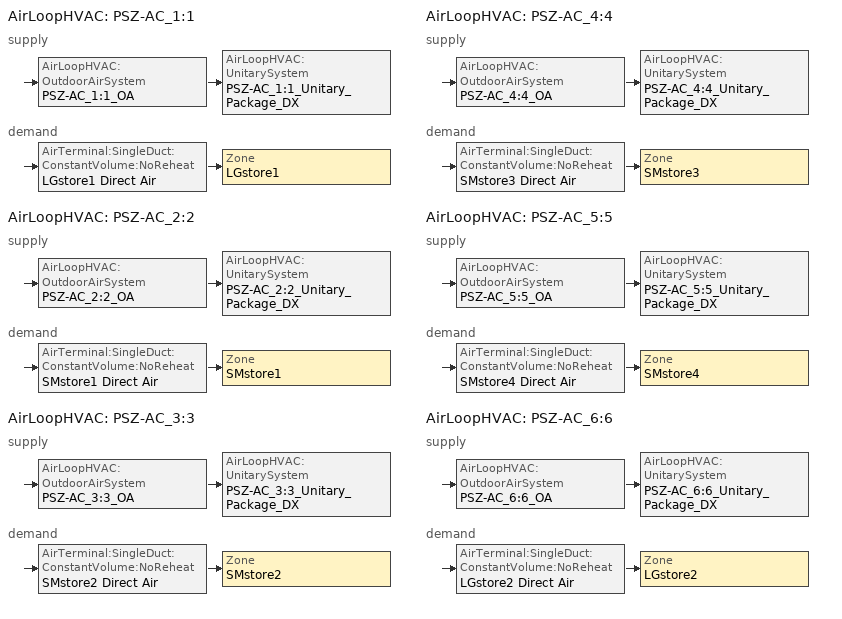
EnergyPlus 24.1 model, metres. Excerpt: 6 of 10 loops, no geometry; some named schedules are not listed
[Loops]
AirLoopHVAC 'PSZ-AC_1:1'
 supply: AirLoopHVAC:OutdoorAirSystem 'PSZ-AC_1:1_OA' > AirLoopHVAC:UnitarySystem 'PSZ-AC_1:1_Unitary_Package_DX'
 demand: AirTerminal:SingleDuct:ConstantVolume:NoReheat 'LGstore1 Direct Air' > Zone 'LGstore1'
AirLoopHVAC 'PSZ-AC_2:2'
 supply: AirLoopHVAC:OutdoorAirSystem 'PSZ-AC_2:2_OA' > AirLoopHVAC:UnitarySystem 'PSZ-AC_2:2_Unitary_Package_DX'
 demand: AirTerminal:SingleDuct:ConstantVolume:NoReheat 'SMstore1 Direct Air' > Zone 'SMstore1'
AirLoopHVAC 'PSZ-AC_3:3'
 supply: AirLoopHVAC:OutdoorAirSystem 'PSZ-AC_3:3_OA' > AirLoopHVAC:UnitarySystem 'PSZ-AC_3:3_Unitary_Package_DX'
 demand: AirTerminal:SingleDuct:ConstantVolume:NoReheat 'SMstore2 Direct Air' > Zone 'SMstore2'
AirLoopHVAC 'PSZ-AC_4:4'
 supply: AirLoopHVAC:OutdoorAirSystem 'PSZ-AC_4:4_OA' > AirLoopHVAC:UnitarySystem 'PSZ-AC_4:4_Unitary_Package_DX'
 demand: AirTerminal:SingleDuct:ConstantVolume:NoReheat 'SMstore3 Direct Air' > Zone 'SMstore3'
AirLoopHVAC 'PSZ-AC_5:5'
 supply: AirLoopHVAC:OutdoorAirSystem 'PSZ-AC_5:5_OA' > AirLoopHVAC:UnitarySystem 'PSZ-AC_5:5_Unitary_Package_DX'
 demand: AirTerminal:SingleDuct:ConstantVolume:NoReheat 'SMstore4 Direct Air' > Zone 'SMstore4'
AirLoopHVAC 'PSZ-AC_6:6'
 supply: AirLoopHVAC:OutdoorAirSystem 'PSZ-AC_6:6_OA' > AirLoopHVAC:UnitarySystem 'PSZ-AC_6:6_Unitary_Package_DX'
 demand: AirTerminal:SingleDuct:ConstantVolume:NoReheat 'LGstore2 Direct Air' > Zone 'LGstore2'
[DesignSpecification:OutdoorAir] Outdoor Air Method=Flow/Area; Outdoor Air Flow per Zone Floor Area {m3/s-m2}=0.00118103
SZ DSOA LGstore1; SZ DSOA SMstore1; SZ DSOA SMstore2; SZ DSOA SMstore3; SZ DSOA SMstore4; SZ DSOA LGstore2
[Sizing:Zone] Zone Cooling Design Supply Air Temperature Input Method=SupplyAirTemperature; Zone Cooling Design Supply Air Temperature {C}=12.8; Zone Heating Design Supply Air Temperature Input Method=SupplyAirTemperature; Zone Heating Design Supply Air Temperature {C}=40; Zone Cooling Design Supply Air Humidity Ratio {kgWater/kgDryAir}=0.007; Zone Heating Design Supply Air Humidity Ratio {kgWater/kgDryAir}=0.008; Cooling Design Air Flow Method=DesignDay; Cooling Design Air Flow Rate {m3/s}=0; Cooling Minimum Air Flow {m3/s}=0; Cooling Minimum Air Flow Fraction=0; Heating Design Air Flow Method=DesignDay; Heating Design Air Flow Rate {m3/s}=0; Account for Dedicated Outdoor Air System=No; Dedicated Outdoor Air System Control Strategy=NeutralSupplyAir; Dedicated Outdoor Air Low Setpoint Temperature for Design {C}=autosize; Dedicated Outdoor Air High Setpoint Temperature for Design {C}=autosize
Name | Design Specification Outdoor Air Object
LGstore1 | SZ DSOA LGstore1
SMstore1 | SZ DSOA SMstore1
SMstore2 | SZ DSOA SMstore2
SMstore3 | SZ DSOA SMstore3
SMstore4 | SZ DSOA SMstore4
LGstore2 | SZ DSOA LGstore2
[Sizing:System] Type of Load to Size On=Sensible; Design Outdoor Air Flow Rate {m3/s}=AUTOSIZE; Central Heating Maximum System Air Flow Ratio=1; Preheat Design Temperature {C}=7; Preheat Design Humidity Ratio {kgWater/kgDryAir}=0.008; Precool Design Temperature {C}=12.8; Precool Design Humidity Ratio {kgWater/kgDryAir}=0.008; Central Cooling Design Supply Air Temperature {C}=12.8; Central Heating Design Supply Air Temperature {C}=40; Type of Zone Sum to Use=Coincident; 100% Outdoor Air in Cooling=No; 100% Outdoor Air in Heating=No; Central Cooling Design Supply Air Humidity Ratio {kgWater/kgDryAir}=0.0085; Central Heating Design Supply Air Humidity Ratio {kgWater/kgDryAir}=0.008; Cooling Supply Air Flow Rate Method=DesignDay; Cooling Supply Air Flow Rate {m3/s}=0; Heating Supply Air Flow Rate Method=DesignDay; Heating Supply Air Flow Rate {m3/s}=0; System Outdoor Air Method=ZoneSum; Zone Maximum Outdoor Air Fraction=1; Cooling Design Capacity Method=CoolingDesignCapacity; Cooling Design Capacity {W}=autosize; Heating Design Capacity Method=HeatingDesignCapacity; Heating Design Capacity {W}=autosize; Central Cooling Capacity Control Method=OnOff
PSZ-AC_1:1; PSZ-AC_2:2; PSZ-AC_3:3; PSZ-AC_4:4; PSZ-AC_5:5; PSZ-AC_6:6
[ZoneControl:Thermostat] Control Type Schedule=Dual Zone Control Type Sched
Name | Zone or ZoneList | Control 1
LGstore1 Thermostat | LGstore1 | LGstore1 DualSPSched
SMstore1 Thermostat | SMstore1 | SMstore1 DualSPSched
SMstore2 Thermostat | SMstore2 | SMstore2 DualSPSched
SMstore3 Thermostat | SMstore3 | SMstore3 DualSPSched
SMstore4 Thermostat | SMstore4 | SMstore4 DualSPSched
LGstore2 Thermostat | LGstore2 | LGstore2 DualSPSched
[ThermostatSetpoint:DualSetpoint]
Name | Heating Setpoint Temperature Schedule | Cooling Setpoint Temperature Schedule
LGstore1 DualSPSched; SMstore1 DualSPSched | Type1_HTGSETP_SCH_NO_OPTIMUM | Type1_CLGSETP_SCH_NO_OPTIMUM
SMstore2 DualSPSched; SMstore3 DualSPSched; SMstore4 DualSPSched | Type2_HTGSETP_SCH_NO_OPTIMUM | Type2_CLGSETP_SCH_NO_OPTIMUM
LGstore2 DualSPSched | Type3_HTGSETP_SCH_NO_OPTIMUM | Type3_CLGSETP_SCH_NO_OPTIMUM
[AirTerminal:SingleDuct:ConstantVolume:NoReheat] Availability Schedule=ALWAYS_ON; Maximum Air Flow Rate {m3/s}=AUTOSIZE
LGstore1 Direct Air; SMstore1 Direct Air; SMstore2 Direct Air; SMstore3 Direct Air; SMstore4 Direct Air; LGstore2 Direct Air
[Zone equipment]
LGstore1: LGstore1 Direct Air
SMstore1: SMstore1 Direct Air
SMstore2: SMstore2 Direct Air
SMstore3: SMstore3 Direct Air
SMstore4: SMstore4 Direct Air
LGstore2: LGstore2 Direct Air
[Fan:SystemModel] Design Maximum Air Flow Rate {m3/s}=AUTOSIZE; Speed Control Method=Discrete; Electric Power Minimum Flow Rate Fraction=1; Design Pressure Rise {Pa}=622.5; Motor In Air Stream Fraction=1; Design Electric Power Consumption {W}=AUTOSIZE; Design Power Sizing Method=TotalEfficiencyAndPressure; Night Ventilation Mode Pressure Rise {Pa}=622.5
Name | Availability Schedule | Motor Efficiency | Fan Total Efficiency | Night Ventilation Mode Flow Fraction | Number of Speeds | Speed 1 Flow Fraction | Speed 1 Electric Power Fraction | Speed 2 Flow Fraction | Speed 2 Electric Power Fraction
PSZ-AC_1:1_addAQ_Unitary_Package_fan | Type1_FAN_SCH | 0.895 | 0.58175 | 1 | 2 | 0.66 | 0.4 | 1 | 1
PSZ-AC_2:2_addAQ_Unitary_Package_fan | Type1_FAN_SCH | 0.865 | 0.56225 |  | 1 | 1 | 1
PSZ-AC_3:3_addAQ_Unitary_Package_fan; PSZ-AC_4:4_addAQ_Unitary_Package_fan; PSZ-AC_5:5_addAQ_Unitary_Package_fan | Type2_FAN_SCH | 0.865 | 0.56225 |  | 1 | 1 | 1
PSZ-AC_6:6_addAQ_Unitary_Package_fan | Type3_FAN_SCH | 0.895 | 0.58175 |  | 2 | 0.66 | 0.4 | 1 | 1
[Coil:Cooling:DX:MultiSpeed] Availability Schedule=ALWAYS_ON; Condenser Type=AirCooled; Apply Part Load Fraction to Speeds Greater than 1=No; Apply Latent Degradation to Speeds Greater than 1=No; Maximum Outdoor Dry-Bulb Temperature for Crankcase Heater Operation {C}=10; Basin Heater Setpoint Temperature {C}=2; Fuel Type=Electricity; Number of Speeds=2; Speed 1 Gross Rated Sensible Heat Ratio=0.79866; 2017 Speed 1 Rated Evaporator Fan Power Per Volume Flow Rate {W/(m3/s)}=0; 2023 Speed 1 Rated Evaporator Fan Power Per Volume Flow Rate {W/(m3/s)}=934.4; Speed 1 Total Cooling Capacity Function of Temperature Curve=PSZ-AC_Unitary_PackagecoolCapFT; Speed 1 Total Cooling Capacity Function of Flow Fraction Curve=PSZ-AC_Unitary_PackagecoolFFF; Speed 1 Energy Input Ratio Function of Temperature Curve=PSZ-AC_Unitary_PackagecoolEIRFT; Speed 1 Energy Input Ratio Function of Flow Fraction Curve=PSZ-AC_Unitary_PackagecoolEIRFFF; Speed 1 Part Load Fraction Correlation Curve=PSZ-AC_Unitary_PackagecoolPLR; Speed 1 Rated Waste Heat Fraction of Power Input=0.2; Speed 1 Evaporative Condenser Effectiveness=0.9; Speed 2 Gross Rated Sensible Heat Ratio=0.79866; 2017 Speed 2 Rated Evaporator Fan Power Per Volume Flow Rate {W/(m3/s)}=0; 2023 Speed 2 Rated Evaporator Fan Power Per Volume Flow Rate {W/(m3/s)}=934.4; Speed 2 Total Cooling Capacity Function of Temperature Curve=PSZ-AC_Unitary_PackagecoolCapFT; Speed 2 Total Cooling Capacity Function of Flow Fraction Curve=PSZ-AC_Unitary_PackagecoolFFF; Speed 2 Energy Input Ratio Function of Temperature Curve=PSZ-AC_Unitary_PackagecoolEIRFT; Speed 2 Energy Input Ratio Function of Flow Fraction Curve=PSZ-AC_Unitary_PackagecoolEIRFFF; Speed 2 Part Load Fraction Correlation Curve=PSZ-AC_Unitary_PackagecoolPLR; Speed 2 Rated Waste Heat Fraction of Power Input=0.2; Speed 2 Evaporative Condenser Effectiveness=0.9
Name | Speed 1 Gross Rated Total Cooling Capacity {W} | Speed 1 Gross Rated Cooling COP {W/W} | Speed 1 Rated Air Flow Rate {m3/s} | Speed 2 Gross Rated Total Cooling Capacity {W} | Speed 2 Gross Rated Cooling COP {W/W} | Speed 2 Rated Air Flow Rate {m3/s}
PSZ-AC_1:1_Unitary_Package_CoolCoil | 15845 | 3.79883 | 1.27626 | 31690.01 | 3.79883 | 1.91439
PSZ-AC_2:2_Unitary_Package_CoolCoil | 8832.51 | 4.11713 | 0.711427 | 17665.02 | 4.11713 | 1.06714
PSZ-AC_3:3_Unitary_Package_CoolCoil | 8954.145 | 4.11713 | 0.721227 | 17908.29 | 4.11713 | 1.08184
PSZ-AC_4:4_Unitary_Package_CoolCoil | 8955.875 | 4.11713 | 0.721367 | 17911.75 | 4.11713 | 1.08205
PSZ-AC_5:5_Unitary_Package_CoolCoil | 8827.015 | 4.11713 | 0.710987 | 17654.03 | 4.11713 | 1.06648
PSZ-AC_6:6_Unitary_Package_CoolCoil | 14944.8 | 3.79883 | 1.20375 | 29889.65 | 3.79883 | 1.80563
[Coil:Heating:Fuel] Availability Schedule=ALWAYS_ON; Fuel Type=NaturalGas; Burner Efficiency=0.81; Nominal Capacity {W}=AUTOSIZE
PSZ-AC_1:1_Unitary_Package_HeatCoil; PSZ-AC_2:2_Unitary_Package_HeatCoil; PSZ-AC_3:3_Unitary_Package_HeatCoil; PSZ-AC_4:4_Unitary_Package_HeatCoil; PSZ-AC_5:5_Unitary_Package_HeatCoil; PSZ-AC_6:6_Unitary_Package_HeatCoil
[AirLoopHVAC:UnitarySystem] Control Type=Load; Dehumidification Control Type=None; Availability Schedule=ALWAYS_ON; Fan Placement=BlowThrough; DX Heating Coil Sizing Ratio=1; Use DOAS DX Cooling Coil=No; Minimum Supply Air Temperature {C}=2; Latent Load Control=SensibleOnlyLoadControl; Cooling Supply Air Flow Rate Method=SupplyAirFlowRate; Cooling Supply Air Flow Rate {m3/s}=AUTOSIZE; Heating Supply Air Flow Rate Method=SupplyAirFlowRate; Heating Supply Air Flow Rate {m3/s}=AUTOSIZE; No Load Supply Air Flow Rate Method=SupplyAirFlowRate; No Load Supply Air Flow Rate {m3/s}=AUTOSIZE; No Load Supply Air Flow Rate Control Set To Low Speed=No; Maximum Supply Air Temperature {C}=AUTOSIZE
Name | Controlling Zone or Thermostat Location | Supply Fan | Supply Air Fan Operating Mode Schedule | Heating Coil | Cooling Coil | Design Specification Multispeed Object
PSZ-AC_1:1_Unitary_Package_DX | LGstore1 | PSZ-AC_1:1_addAQ_Unitary_Package_fan | Type1_FAN_SCH | PSZ-AC_1:1_Unitary_Package_HeatCoil | PSZ-AC_1:1_Unitary_Package_CoolCoil | PSZ-AC_1:1_Unitary_Package_DX_Perf
PSZ-AC_2:2_Unitary_Package_DX | SMstore1 | PSZ-AC_2:2_addAQ_Unitary_Package_fan | Type2_FAN_SCH | PSZ-AC_2:2_Unitary_Package_HeatCoil | PSZ-AC_2:2_Unitary_Package_CoolCoil | PSZ-AC_2:2_Unitary_Package_DX_Perf
PSZ-AC_3:3_Unitary_Package_DX | SMstore2 | PSZ-AC_3:3_addAQ_Unitary_Package_fan | Type2_FAN_SCH | PSZ-AC_3:3_Unitary_Package_HeatCoil | PSZ-AC_3:3_Unitary_Package_CoolCoil | PSZ-AC_3:3_Unitary_Package_DX_Perf
PSZ-AC_4:4_Unitary_Package_DX | SMstore3 | PSZ-AC_4:4_addAQ_Unitary_Package_fan | Type2_FAN_SCH | PSZ-AC_4:4_Unitary_Package_HeatCoil | PSZ-AC_4:4_Unitary_Package_CoolCoil | PSZ-AC_4:4_Unitary_Package_DX_Perf
PSZ-AC_5:5_Unitary_Package_DX | SMstore4 | PSZ-AC_5:5_addAQ_Unitary_Package_fan | Type2_FAN_SCH | PSZ-AC_5:5_Unitary_Package_HeatCoil | PSZ-AC_5:5_Unitary_Package_CoolCoil | PSZ-AC_5:5_Unitary_Package_DX_Perf
PSZ-AC_6:6_Unitary_Package_DX | LGstore2 | PSZ-AC_6:6_addAQ_Unitary_Package_fan | Type3_FAN_SCH | PSZ-AC_6:6_Unitary_Package_HeatCoil | PSZ-AC_6:6_Unitary_Package_CoolCoil | PSZ-AC_6:6_Unitary_Package_DX_Perf
[UnitarySystemPerformance:Multispeed] Number of Speeds for Heating=2; Number of Speeds for Cooling=2; Single Mode Operation=No; Heating Speed 1 Supply Air Flow Ratio=1; Heating Speed 2 Supply Air Flow Ratio=1; Cooling Speed 2 Supply Air Flow Ratio=1
Name | No Load Supply Air Flow Rate Ratio | Cooling Speed 1 Supply Air Flow Ratio
PSZ-AC_1:1_Unitary_Package_DX_Perf; PSZ-AC_6:6_Unitary_Package_DX_Perf | 0.66 | 0.66
PSZ-AC_2:2_Unitary_Package_DX_Perf; PSZ-AC_3:3_Unitary_Package_DX_Perf; PSZ-AC_4:4_Unitary_Package_DX_Perf; PSZ-AC_5:5_Unitary_Package_DX_Perf | 1 | 1
[Controller:OutdoorAir] Minimum Outdoor Air Flow Rate {m3/s}=AUTOSIZE; Maximum Outdoor Air Flow Rate {m3/s}=AUTOSIZE; Economizer Control Type=DifferentialDryBulb; Economizer Control Action Type=ModulateFlow; Economizer Maximum Limit Dry-Bulb Temperature {C}=28; Economizer Maximum Limit Enthalpy {J/kg}=64000; Economizer Minimum Limit Dry-Bulb Temperature {C}=0; Lockout Type=LockoutWithHeating; Minimum Limit Type=FixedMinimum; Maximum Fraction of Outdoor Air Schedule=SZ_system_OA_Max_Frac_SCH
Name | Minimum Outdoor Air Schedule
PSZ-AC_1:1_OA_Controller; PSZ-AC_2:2_OA_Controller | Type1_MinOA_MotorizedDamper_SCH
PSZ-AC_3:3_OA_Controller; PSZ-AC_4:4_OA_Controller; PSZ-AC_5:5_OA_Controller | Type2_MinOA_MotorizedDamper_SCH
PSZ-AC_6:6_OA_Controller | Type3_MinOA_MotorizedDamper_SCH
[AirLoopHVAC] Design Supply Air Flow Rate {m3/s}=AUTOSIZE
PSZ-AC_1:1; PSZ-AC_2:2; PSZ-AC_3:3; PSZ-AC_4:4; PSZ-AC_5:5; PSZ-AC_6:6
[WaterHeater:Mixed] Tank Volume {m3}=0.1514; Setpoint Temperature Schedule=Hot Water Setpoint Temp Schedule; Deadband Temperature Difference {deltaC}=2; Maximum Temperature Limit {C}=82.2222; Heater Control Type=Cycle; Heater Maximum Capacity {W}=11722.84; Heater Minimum Capacity {W}=0; Heater Fuel Type=Electricity; Heater Thermal Efficiency=1; Off Cycle Parasitic Fuel Consumption Rate {W}=173; Off Cycle Parasitic Fuel Type=Electricity; Off Cycle Parasitic Heat Fraction to Tank=0; On Cycle Parasitic Fuel Consumption Rate {W}=173; Ambient Temperature Indicator=Zone; Off Cycle Loss Coefficient to Ambient Temperature {W/K}=1.20598; On Cycle Loss Coefficient to Ambient Temperature {W/K}=1.20598; Peak Use Flow Rate {m3/s}=1.89e-06
Name | Ambient Temperature Zone | Use Flow Rate Fraction Schedule
Gas Tank1 | LGstore1 | Type1_SWH_SCH
Gas Tank2 | SMstore1 | Type1_SWH_SCH
Gas Tank3 | SMstore2 | Type2_SWH_SCH
Gas Tank4 | SMstore3 | Type2_SWH_SCH
Gas Tank5 | LGstore2 | Type3_SWH_SCH
[EnergyManagementSystem:Sensor]
Name | Output:Variable or Output:Meter Index Key | Output:Variable or Output:Meter
LGSTORE1_LSr | LGSTORE1 | Zone Lights Electricity Rate
LGSTORE1_Occ_Sensor | LGSTORE1 | People Occupant Count
SMSTORE1_LSr | SMSTORE1 | Zone Lights Electricity Rate
SMSTORE1_Occ_Sensor | SMSTORE1 | People Occupant Count
SMSTORE2_LSr | SMSTORE2 | Zone Lights Electricity Rate
SMSTORE2_Occ_Sensor | SMSTORE2 | People Occupant Count
SMSTORE3_LSr | SMSTORE3 | Zone Lights Electricity Rate
SMSTORE3_Occ_Sensor | SMSTORE3 | People Occupant Count
SMSTORE4_LSr | SMSTORE4 | Zone Lights Electricity Rate
SMSTORE4_Occ_Sensor | SMSTORE4 | People Occupant Count
LGSTORE2_LSr | LGSTORE2 | Zone Lights Electricity Rate
LGSTORE2_Occ_Sensor | LGSTORE2 | People Occupant Count
[EnergyManagementSystem:InternalVariable] Internal Data Type=Zone Floor Area
Name | Internal Data Index Key
LGSTORE1_Area | LGSTORE1
SMSTORE1_Area | SMSTORE1
SMSTORE2_Area | SMSTORE2
SMSTORE3_Area | SMSTORE3
SMSTORE4_Area | SMSTORE4
LGSTORE2_Area | LGSTORE2
[SetpointManager:SingleZone:Heating] Control Variable=Temperature; Minimum Supply Air Temperature {C}=10
Name | Maximum Supply Air Temperature {C} | Control Zone | Setpoint Node or NodeList
SupAirTemp MngrLGstore1 - Htg | 48.88 | LGstore1 | PSZ-AC_1:1_Unitary_PackageCoolCoil air inlet
SupAirTemp MngrSMstore1 - Htg | 48.89 | SMstore1 | PSZ-AC_2:2_Unitary_PackageCoolCoil air inlet
SupAirTemp MngrSMstore2 - Htg | 48.89 | SMstore2 | PSZ-AC_3:3_Unitary_PackageCoolCoil air inlet
SupAirTemp MngrSMstore3 - Htg | 48.89 | SMstore3 | PSZ-AC_4:4_Unitary_PackageCoolCoil air inlet
SupAirTemp MngrSMstore4 - Htg | 48.89 | SMstore4 | PSZ-AC_5:5_Unitary_PackageCoolCoil air inlet
SupAirTemp MngrLGstore2 - Htg | 48.89 | LGstore2 | PSZ-AC_6:6_Unitary_PackageCoolCoil air inlet
[SetpointManager:SingleZone:Cooling] Control Variable=Temperature; Minimum Supply Air Temperature {C}=10
Name | Maximum Supply Air Temperature {C} | Control Zone | Setpoint Node or NodeList
SupAirTemp MngrLGstore1 - Clg | 48.88 | LGstore1 | PSZ-AC_1:1 Supply Equipment Outlet Node
SupAirTemp MngrSMstore1 - Clg | 48.89 | SMstore1 | PSZ-AC_2:2 Supply Equipment Outlet Node
SupAirTemp MngrSMstore2 - Clg | 48.89 | SMstore2 | PSZ-AC_3:3 Supply Equipment Outlet Node
SupAirTemp MngrSMstore3 - Clg | 48.89 | SMstore3 | PSZ-AC_4:4 Supply Equipment Outlet Node
SupAirTemp MngrSMstore4 - Clg | 48.89 | SMstore4 | PSZ-AC_5:5 Supply Equipment Outlet Node
SupAirTemp MngrLGstore2 - Clg | 48.89 | LGstore2 | PSZ-AC_6:6 Supply Equipment Outlet Node
[SetpointManager:MixedAir] Control Variable=Temperature
Name | Setpoint Node or NodeList
PSZ-AC_1:1_OAMixed Air Temp Manager | PSZ-AC_1:1_OA-PSZ-AC_1:1_Unitary_PackageNode
PSZ-AC_2:2_OAMixed Air Temp Manager | PSZ-AC_2:2_OA-PSZ-AC_2:2_Unitary_PackageNode
PSZ-AC_3:3_OAMixed Air Temp Manager | PSZ-AC_3:3_OA-PSZ-AC_3:3_Unitary_PackageNode
PSZ-AC_4:4_OAMixed Air Temp Manager | PSZ-AC_4:4_OA-PSZ-AC_4:4_Unitary_PackageNode
PSZ-AC_5:5_OAMixed Air Temp Manager | PSZ-AC_5:5_OA-PSZ-AC_5:5_Unitary_PackageNode
PSZ-AC_6:6_OAMixed Air Temp Manager | PSZ-AC_6:6_OA-PSZ-AC_6:6_Unitary_PackageNode
[Schedule:Compact]
Type1_FAN_SCH: Through: 12/31, For: Monday Tuesday Wednesday Thursday SummerDesignDay, Until: 08:00, 0, Until: 23:00, 1, Until: 24:00, 1, For: Friday Saturday WinterDesignDay, Until: 01:00, 1, Until: 08:00, 0, Until: 22:00, 1, Until: 24:00, 1, For: Sunday Holidays AllOtherDays, Until: 08:00, 0, Until: 23:00, 1, Until: 24:00, 1
Type2_FAN_SCH: Through: 12/31, For: Weekdays SummerDesignDay, Until: 07:00, 0, Until: 21:00, 1, Until: 24:00, 0, For: Saturday WinterDesignDay, Until: 07:00, 0, Until: 19:00, 1, Until: 24:00, 0, For: Sunday Holidays AllOtherDays, Until: 08:00, 0, Until: 18:00, 1, Until: 24:00, 0
Type3_FAN_SCH; Type2_MinOA_MotorizedDamper_SCH: Through: 12/31, For: Weekdays SummerDesignDay, Until: 08:00, 0, Until: 21:00, 1, Until: 24:00, 0, For: Saturday WinterDesignDay, Until: 08:00, 0, Until: 19:00, 1, Until: 24:00, 0, For: Sunday Holidays AllOtherDays, Until: 09:00, 0, Until: 18:00, 1, Until: 24:00, 0
Type1_MinOA_MotorizedDamper_SCH: Through: 12/31, For: Monday Tuesday Wednesday Thursday SummerDesignDay, Until: 09:00, 0, Until: 23:00, 1, Until: 24:00, 1, For: Friday Saturday WinterDesignDay, Until: 01:00, 1, Until: 09:00, 0, Until: 22:00, 1, Until: 24:00, 1, For: Sunday Holidays AllOtherDays, Until: 09:00, 0, Until: 23:00, 1, Until: 24:00, 1
Type3_MinOA_MotorizedDamper_SCH: Through: 12/31, For: Weekdays SummerDesignDay, Until: 09:00, 0, Until: 21:00, 1, Until: 24:00, 0, For: Saturday WinterDesignDay, Until: 09:00, 0, Until: 19:00, 1, Until: 24:00, 0, For: Sunday Holidays AllOtherDays, Until: 10:00, 0, Until: 18:00, 1, Until: 24:00, 0
Type1_SWH_SCH: Through: 12/31, For: Monday Tuesday Wednesday Thursday SummerDesignDay, Until: 01:00, 0, Until: 03:00, 0, Until: 07:00, 0, Until: 09:00, 0.04, Until: 10:00, 0.15, Until: 11:00, 0.23, Until: 12:00, 0.32, Until: 13:00, 0.41, Until: 14:00, 0.62, Until: 15:00, 0.6, Until: 16:00, 0.55, Until: 17:00, 0.45, Until: 18:00, 0.5, Until: 19:00, 0.46, Until: 20:00, 0.47, Until: 21:00, 0.34, Until: 22:00, 0.33, Until: 23:00, 0.23, Until: 24:00, 0.13, For: Friday Saturday WinterDesignDay, Until: 01:00, 0.13, Until: 02:00, 0, Until: 03:00, 0, Until: 07:00, 0, Until: 08:00, 0, Until: 09:00, 0, Until: 10:00, 0.2, Until: 11:00, 0.23, Until: 12:00, 0.32, Until: 13:00, 0.41, Until: 14:00, 0.65, Until: 15:00, 0.6, Until: 16:00, 0.55, Until: 17:00, 0.45, Until: 18:00, 0.5, Until: 19:00, 0.46, Until: 20:00, 0.47, Until: 21:00, 0.34, Until: 22:00, 0.33, Until: 23:00, 0.23, Until: 24:00, 0.13, For: Sunday Holidays AllOtherDays, Until: 01:00, 0, Until: 03:00, 0, Until: 07:00, 0, Until: 08:00, 0, Until: 09:00, 0.1, Until: 10:00, 0.14, Until: 11:00, 0.29, Until: 12:00, 0.31, Until: 14:00, 0.36, Until: 15:00, 0.34, Until: 16:00, 0.35, Until: 17:00, 0.37, Until: 18:00, 0.34, Until: 19:00, 0.25, Until: 20:00, 0.27, Until: 21:00, 0.21, Until: 22:00, 0.16, Until: 23:00, 0.16, Until: 24:00, 0.1
ALWAYS_ON: Through: 12/31, For: AllDays, Until: 24:00, 1
Dual Zone Control Type Sched: Through: 12/31, For: AllDays, Until: 24:00, 4
Hot Water Setpoint Temp Schedule: THROUGH: 12/31, FOR: AllDays, UNTIL: 24:00, 60
[Schedule:Constant]
SZ_system_OA_Max_Frac_SCH: Fraction, 0.75
[Curve:Quadratic]
Name | Coefficient1 Constant | Coefficient2 x | Coefficient3 x**2 | Minimum Value of x | Maximum Value of x
PSZ-AC_Unitary_PackagecoolFFF | 0.8 | 0.2 | 0 | 0.5 | 1.5
PSZ-AC_Unitary_PackagecoolEIRFFF | 1.156 | -0.1816 | 0.0256 | 0.5 | 1.5
PSZ-AC_Unitary_PackagecoolPLR | 0.75 | 0.25 | 0 | 0 | 1
[Curve:Biquadratic] Minimum Value of x=12.77778; Maximum Value of x=23.88889; Minimum Value of y=21.11111; Maximum Value of y=46.11111
Name | Coefficient1 Constant | Coefficient2 x | Coefficient3 x**2 | Coefficient4 y | Coefficient5 y**2 | Coefficient6 x*y
PSZ-AC_Unitary_PackagecoolCapFT | 0.766956 | 0.0107756 | -4.14703e-05 | 0.00134961 | -0.000261144 | 0.000457488
PSZ-AC_Unitary_PackagecoolEIRFT | 0.297145 | 0.0430933 | -0.000748766 | 0.00597727 | 0.000482112 | -0.000956448
